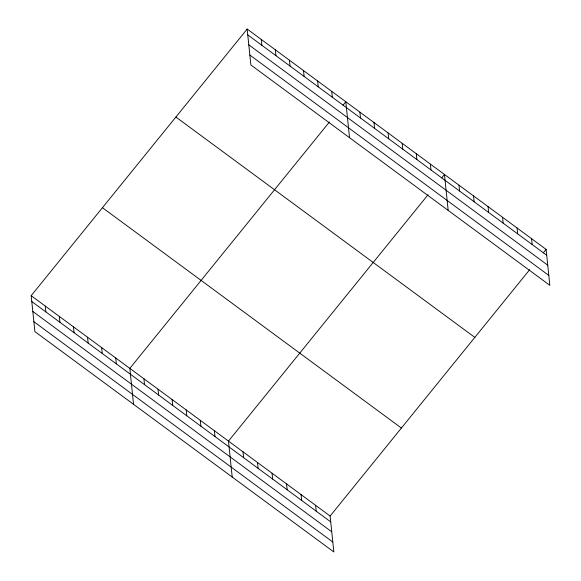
<?xml version="1.0" encoding="UTF-8"?>
<svg xmlns="http://www.w3.org/2000/svg" width="581" height="581" viewBox="0 0 581 581"><rect width="100%" height="100%" fill="white"/><g stroke="black" fill="none" stroke-linecap="round" stroke-linejoin="round"><path stroke-width="0.87" d="M529.705 269.649L330.124 516.022L333.835 551.95L34.889 331.606L31.178 295.678L247.165 29.05L546.111 249.394L549.822 285.322L250.876 64.978L247.165 29.05M329.412 122.017L129.824 368.39L133.543 404.318M342.986 105.255L345.818 101.762L349.53 137.69M428.066 194.729L228.478 441.102L232.197 477.03M441.64 177.968L444.472 174.482L448.183 210.402M543.286 252.888L546.111 249.394M247.767 34.911L546.721 255.262M248.791 44.831L547.745 265.183M249.852 55.057L548.798 275.401M175.89 117.035L474.837 337.387M102.452 207.693L401.398 428.037M31.178 295.678L330.124 516.022M31.781 301.539L330.727 521.883M32.805 311.46L331.758 531.811M33.865 321.685L332.811 542.029M531.593 238.697L532.196 244.557M517.075 227.992L517.678 233.852M502.55 217.287L503.161 223.155M488.033 206.589L488.636 212.45M473.508 195.884L474.118 201.745M458.99 185.179L459.593 191.047M430.376 164.089L430.986 169.957M416.286 153.704L416.889 159.564M402.19 143.318L402.793 149.179M388.093 132.926L388.704 138.794M374.004 122.54L374.607 128.401M359.908 112.155L360.518 118.016M331.722 91.377L332.332 97.238M317.633 80.991L318.235 86.852M303.536 70.599L304.139 76.467M289.44 60.213L290.05 66.074M275.35 49.828L275.953 55.689M315.606 505.317L316.209 511.186M261.254 39.435L261.864 45.303M301.081 494.62L301.692 500.481M286.564 483.915L287.167 489.776M272.046 473.21L272.649 479.078M257.521 462.512L258.131 468.373M243.003 451.807L243.606 457.668M214.389 430.717L214.992 436.578M200.292 420.332L200.903 426.193M186.203 409.939L186.806 415.807M172.107 399.554L172.717 405.415M158.017 389.168L158.62 395.029M143.921 378.776L144.524 384.644M115.735 358.005L116.338 363.866M101.639 347.612L102.249 353.48M87.549 337.227L88.152 343.088M73.453 326.842L74.063 332.702M59.364 316.449L59.966 322.317M45.267 306.064L45.877 311.932"/></g></svg>
